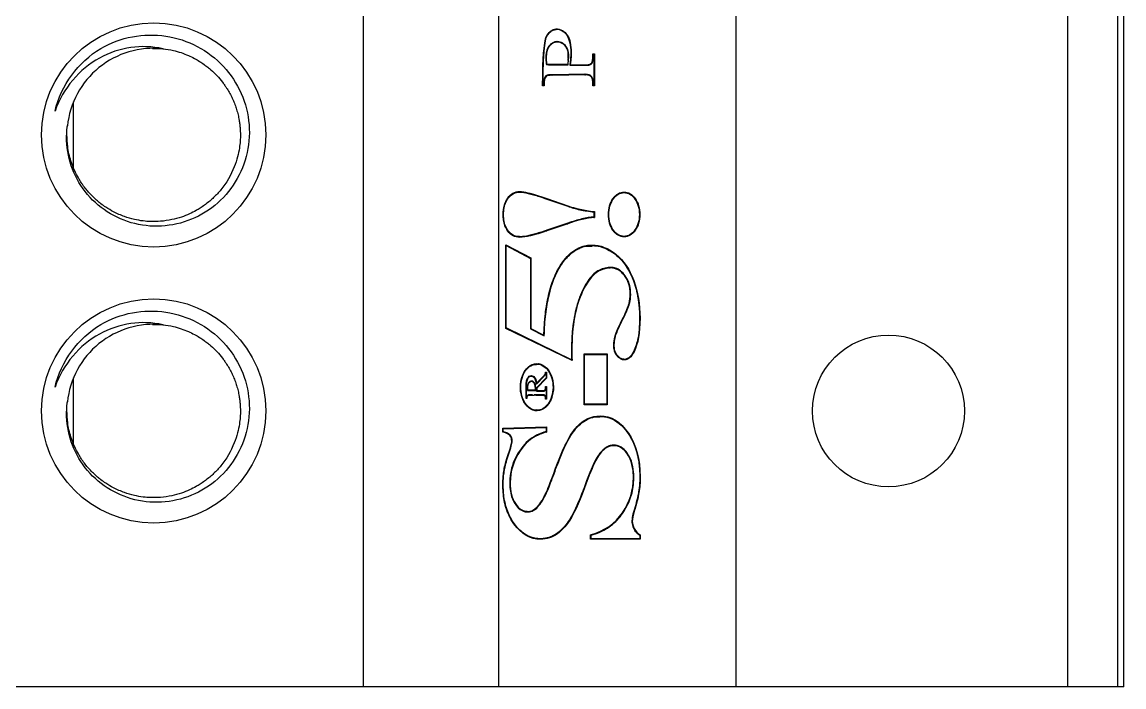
# Model space of a CAD drawing. Header units: inches. Extents: x -0.22 to 3.3, y -3.49 to -1.49.
# Drawn here: x 1.304 to 3.299, y -3.494 to -2.29 of the extents above; entities that cross this region are included whole.
import ezdxf

# ---------------------------------------------------------------- set-up
doc = ezdxf.new("R2010")
doc.units = ezdxf.units.IN
doc.header["$MEASUREMENT"] = 0

msp = doc.modelspace()

# ---------------------------------------------------------------- linework, layer by layer
at = {"color": 7, "linetype": 'Continuous', "lineweight": 25}
for p, q in [((1.9222, -3.4945), (1.9222, -1.4945)), ((2.1672, -3.4945), (2.1672, -1.4945)), ((2.5971, -3.4945), (2.5971, -1.4945)), ((3.1974, -3.4945), (3.1974, -1.4945)), ((3.288, -3.4945), (3.288, -1.4945)), ((3.2989, -3.4945), (3.2989, -1.4945)), ((2.2726, -2.3031), (2.2734, -2.3031)), ((2.2726, -2.3264), (2.2718, -2.3264)), ((1.5403, -2.3377), (1.5612, -2.3387)), ((2.2558, -2.3375), (2.2565, -2.3375)), ((2.2897, -2.336), (2.2904, -2.336)), ((2.2976, -2.3507), (2.2983, -2.3507)), ((2.3378, -2.3478), (2.3403, -2.3478)), ((2.3378, -2.3488), (2.3396, -2.3488)), ((2.3396, -2.3478), (2.3396, -2.3488)), ((2.3396, -2.3488), (2.3396, -2.4043)), ((2.3403, -2.3478), (2.3403, -2.4053)), ((2.2524, -2.3577), (2.2531, -2.3577)), ((2.2534, -2.3662), (2.2567, -2.3663)), ((2.2534, -2.3662), (2.2541, -2.3662)), ((2.2536, -2.3672), (2.2574, -2.3673)), ((2.2541, -2.3662), (2.2574, -2.3663)), ((2.2567, -2.3663), (2.2913, -2.3664)), ((2.2567, -2.3663), (2.2574, -2.3663)), ((2.2574, -2.3663), (2.292, -2.3664)), ((2.2574, -2.3673), (2.2926, -2.3674)), ((2.2913, -2.3664), (2.292, -2.3664)), ((2.2918, -2.3674), (2.292, -2.3664)), ((2.2956, -2.3682), (2.3257, -2.3684)), ((2.2965, -2.362), (2.2958, -2.3672)), ((2.2958, -2.3672), (2.3249, -2.3674)), ((2.2958, -2.3672), (2.2965, -2.3672)), ((2.2965, -2.3672), (2.3257, -2.3674)), ((2.3249, -2.3674), (2.3257, -2.3674)), ((2.2611, -2.3865), (2.2604, -2.3865)), ((2.2629, -2.3856), (2.2608, -2.3857)), ((2.3233, -2.3856), (2.2629, -2.3866)), ((2.2629, -2.3856), (2.2637, -2.3856)), ((2.324, -2.3856), (2.2636, -2.3866)), ((2.324, -2.3846), (2.2637, -2.3856)), ((2.3233, -2.3856), (2.324, -2.3856)), ((2.2486, -2.4046), (2.2467, -2.4046)), ((2.2493, -2.4056), (2.2467, -2.4056)), ((2.3396, -2.4043), (2.3378, -2.4043)), ((2.3403, -2.4053), (2.3378, -2.4053)), ((2.3396, -2.4043), (2.3396, -2.4053)), ((1.3863, -2.4802), (1.3866, -2.4775)), ((2.2047, -2.598), (2.204, -2.598)), ((2.2534, -2.6096), (2.2542, -2.6096)), ((2.2534, -2.6096), (2.2915, -2.6229)), ((2.254, -2.6106), (2.292, -2.6238)), ((2.2542, -2.6096), (2.2922, -2.6229)), ((2.3942, -2.5989), (2.3935, -2.5989)), ((2.2915, -2.6229), (2.2922, -2.6229)), ((2.3396, -2.6332), (2.3403, -2.6332)), ((2.3396, -2.6341), (2.3396, -2.6429)), ((2.3396, -2.6438), (2.3403, -2.6438)), ((2.3403, -2.6332), (2.3403, -2.6438)), ((2.2915, -2.6553), (2.2534, -2.6683)), ((2.2534, -2.6683), (2.2542, -2.6683)), ((2.292, -2.6543), (2.254, -2.6673)), ((2.2922, -2.6553), (2.2542, -2.6683)), ((2.2915, -2.6553), (2.2922, -2.6553)), ((2.2046, -2.679), (2.2053, -2.679)), ((2.3934, -2.6782), (2.3941, -2.6782)), ((2.18, -2.6934), (2.2252, -2.7174)), ((2.18, -2.8449), (2.18, -2.6934)), ((2.18, -2.6938), (2.2245, -2.7174)), ((2.18, -2.6949), (2.1807, -2.6949)), ((2.1807, -2.8442), (2.1807, -2.6949)), ((2.1807, -2.6949), (2.2245, -2.7181)), ((2.3367, -2.6949), (2.336, -2.6949)), ((2.2245, -2.7174), (2.2252, -2.7174)), ((2.2245, -2.7174), (2.2245, -2.7181)), ((2.2245, -2.7181), (2.2245, -2.8457)), ((2.2252, -2.7174), (2.2252, -2.845)), ((2.2789, -2.7311), (2.2797, -2.7311)), ((2.3695, -2.7355), (2.3688, -2.7355)), ((2.4031, -2.7997), (2.4039, -2.7997)), ((2.3929, -2.8251), (2.3936, -2.8251)), ((1.5403, -2.8377), (1.5612, -2.8387)), ((2.2984, -2.9016), (2.18, -2.8442)), ((2.18, -2.8442), (2.1807, -2.8442)), ((2.2998, -2.903), (2.18, -2.8449)), ((2.2991, -2.9016), (2.1807, -2.8442)), ((2.2245, -2.845), (2.2482, -2.857)), ((2.2245, -2.845), (2.2252, -2.845)), ((2.2245, -2.8457), (2.2496, -2.8584)), ((2.2252, -2.845), (2.2489, -2.857)), ((2.2482, -2.857), (2.2489, -2.857)), ((2.3218, -2.9834), (2.3218, -2.891)), ((2.3218, -2.891), (2.3636, -2.891)), ((2.3218, -2.892), (2.3629, -2.892)), ((2.3225, -2.9824), (2.3225, -2.892)), ((2.3628, -2.891), (2.3628, -2.892)), ((2.3629, -2.892), (2.3629, -2.9824)), ((2.3636, -2.891), (2.3636, -2.9834)), ((2.4113, -2.8872), (2.4121, -2.8872)), ((2.2363, -2.9096), (2.2356, -2.9096)), ((2.2984, -2.9016), (2.2991, -2.9016)), ((2.3936, -2.9011), (2.3943, -2.9011)), ((2.2263, -2.9315), (2.2256, -2.9315)), ((2.2357, -2.9441), (2.2484, -2.9313)), ((2.2513, -2.9278), (2.252, -2.9278)), ((2.252, -2.925), (2.2528, -2.925)), ((2.2521, -2.924), (2.2535, -2.924)), ((2.2528, -2.924), (2.2528, -2.925)), ((2.2528, -2.925), (2.2528, -2.9347)), ((2.2535, -2.924), (2.2535, -2.9352)), ((2.259, -2.9248), (2.2597, -2.9248)), ((2.227, -2.9413), (2.2263, -2.9413)), ((2.2346, -2.9457), (2.248, -2.9321)), ((2.235, -2.9441), (2.2357, -2.9441)), ((2.2353, -2.9457), (2.2488, -2.9321)), ((2.2528, -2.9347), (2.2356, -2.9524)), ((2.2528, -2.9352), (2.2356, -2.9529)), ((2.2535, -2.9352), (2.2363, -2.953)), ((2.248, -2.9321), (2.2488, -2.9321)), ((2.2521, -2.9503), (2.2535, -2.9503)), ((2.2521, -2.9513), (2.2528, -2.9513)), ((2.2528, -2.9347), (2.2528, -2.9352)), ((2.2528, -2.9352), (2.2535, -2.9352)), ((2.2528, -2.9503), (2.2528, -2.9513)), ((2.2528, -2.9513), (2.2528, -2.9719)), ((2.2535, -2.9503), (2.2535, -2.9729)), ((2.2167, -2.971), (2.2176, -2.971)), ((2.2176, -2.971), (2.2175, -2.972)), ((2.219, -2.9565), (2.2337, -2.9565)), ((2.2192, -2.9575), (2.2344, -2.9575)), ((2.2196, -2.9666), (2.2203, -2.9666)), ((2.2322, -2.9654), (2.2315, -2.9654)), ((2.2356, -2.9524), (2.2356, -2.9585)), ((2.2356, -2.953), (2.2363, -2.953)), ((2.2356, -2.9575), (2.2494, -2.9575)), ((2.2356, -2.9585), (2.2495, -2.9585)), ((2.2363, -2.953), (2.2363, -2.9575)), ((2.2498, -2.9659), (2.2505, -2.9659)), ((1.3863, -2.9802), (1.3866, -2.9775)), ((2.2127, -2.9775), (2.2134, -2.9775)), ((2.2182, -2.972), (2.2167, -2.972)), ((2.2521, -2.9719), (2.2528, -2.9719)), ((2.2535, -2.9729), (2.2521, -2.9729)), ((2.2528, -2.9719), (2.2528, -2.9729)), ((2.3629, -2.9824), (2.3218, -2.9824)), ((2.3636, -2.9834), (2.3218, -2.9834)), ((2.3628, -2.9824), (2.3628, -2.9834)), ((2.2355, -2.9933), (2.2362, -2.9933)), ((2.3504, -3.0044), (2.3497, -3.0044)), ((2.1746, -3.0256), (2.2539, -3.0232)), ((2.1746, -3.0266), (2.2525, -3.0242)), ((2.1746, -3.0328), (2.1746, -3.0256)), ((2.1746, -3.0266), (2.1753, -3.0266)), ((2.1753, -3.0266), (2.2532, -3.0242)), ((2.1753, -3.032), (2.1753, -3.0266)), ((2.2525, -3.0242), (2.2532, -3.0242)), ((2.2532, -3.0232), (2.2532, -3.0242)), ((2.2532, -3.0242), (2.2532, -3.032)), ((2.2539, -3.0232), (2.2539, -3.0328)), ((2.3086, -3.0236), (2.3093, -3.0236)), ((2.1746, -3.032), (2.1753, -3.032)), ((2.2532, -3.0328), (2.2539, -3.0328)), ((2.3755, -3.0574), (2.3748, -3.0574)), ((2.1773, -3.0985), (2.1781, -3.0985)), ((2.2701, -3.0989), (2.2708, -3.0989)), ((2.325, -3.125), (2.3257, -3.125)), ((2.2496, -3.1501), (2.2503, -3.1501)), ((2.2187, -3.1764), (2.2194, -3.1764)), ((2.2331, -3.1723), (2.2338, -3.1723)), ((2.4117, -3.1761), (2.4124, -3.1761)), ((2.2428, -3.226), (2.2435, -3.226)), ((2.3335, -3.227), (2.3335, -3.2188)), ((2.3335, -3.2196), (2.3342, -3.2196)), ((2.4225, -3.226), (2.3335, -3.226)), ((2.4232, -3.227), (2.3335, -3.227)), ((2.3342, -3.226), (2.3342, -3.2196)), ((2.4225, -3.2188), (2.4232, -3.2188)), ((2.4225, -3.2194), (2.4225, -3.226)), ((2.4225, -3.226), (2.4225, -3.227)), ((2.4232, -3.2188), (2.4232, -3.227)), ((3.2989, -3.4945), (-0.2244, -3.4945))]:
    msp.add_line(p, q, dxfattribs=at)
at = {"color": 8, "linetype": 'Continuous', "lineweight": 25}
for p, q in [((2.2931, -2.3557), (2.2938, -2.3557)), ((1.3977, -2.5544), (1.3977, -2.4345)), ((2.3657, -2.6386), (2.3664, -2.6386)), ((2.4218, -2.6386), (2.4225, -2.6386)), ((1.3977, -3.0544), (1.3977, -2.9345))]:
    msp.add_line(p, q, dxfattribs=at)
at = {"color": 7, "linetype": 'Continuous', "lineweight": 25}
for centre, radius in [((1.5426, -2.4945), 0.203), ((1.5426, -2.9945), 0.203), ((2.8726, -2.9945), 0.1375)]:
    msp.add_circle(centre, radius, dxfattribs=at)
for points, knots in [([(1.4469, -2.3377), (1.4647, -2.3275), (1.4842, -2.3204), (1.5241, -2.3129), (1.5447, -2.3125), (1.5845, -2.3185), (1.6039, -2.3249), (1.6392, -2.3436), (1.6552, -2.3558), (1.6822, -2.3848), (1.6931, -2.4015), (1.7089, -2.4374), (1.7137, -2.4565), (1.7168, -2.4953), (1.715, -2.5148), (1.7052, -2.552), (1.6972, -2.5696), (1.6759, -2.6012), (1.6627, -2.6151), (1.6325, -2.6377), (1.6156, -2.6464), (1.58, -2.6577), (1.5613, -2.6603), (1.5244, -2.6593), (1.5061, -2.6556), (1.4719, -2.6426), (1.456, -2.6332), (1.4283, -2.6099), (1.4165, -2.596), (1.3982, -2.5651), (1.3917, -2.5483), (1.3846, -2.5135), (1.3841, -2.4956), (1.3864, -2.4782)], [0, 0, 0, 0, 0.0625, 0.0625, 0.125, 0.125, 0.1875, 0.1875, 0.25, 0.25, 0.3125, 0.3125, 0.375, 0.375, 0.4375, 0.4375, 0.5, 0.5, 0.5625, 0.5625, 0.625, 0.625, 0.6875, 0.6875, 0.75, 0.75, 0.8125, 0.8125, 0.875, 0.875, 0.9375, 0.9375, 1, 1, 1, 1]), ([(2.2467, -2.4056), (2.2467, -2.3525), (2.2493, -2.3219), (2.2598, -2.3061), (2.2661, -2.3021), (2.2734, -2.3021)], [6, 6, 6, 6, 7, 7, 8, 8, 8, 8]), ([(2.2467, -2.4046), (2.2467, -2.3984), (2.2468, -2.3854), (2.2473, -2.3636), (2.2485, -2.3412), (2.251, -2.3226), (2.2542, -2.3139), (2.2584, -2.3095), (2.2641, -2.3045), (2.2693, -2.3031), (2.2726, -2.3031)], [6.006296, 6.006296, 6.006296, 6.006296, 6.13079, 6.255284, 6.504272, 6.75326, 7.002248, 7.251237, 7.500225, 7.998201, 7.998201, 7.998201, 7.998201]), ([(2.2474, -2.4046), (2.2474, -2.3984), (2.2475, -2.3854), (2.248, -2.3636), (2.2492, -2.3412), (2.2517, -2.3226), (2.2549, -2.3139), (2.2591, -2.3095), (2.2648, -2.3045), (2.27, -2.3031), (2.2734, -2.3031)], [6.006296, 6.006296, 6.006296, 6.006296, 6.13079, 6.255284, 6.504272, 6.75326, 7.002248, 7.251237, 7.500225, 7.998201, 7.998201, 7.998201, 7.998201]), ([(2.2727, -2.3021), (2.2817, -2.3036), (2.2883, -2.3084), (2.2963, -2.325), (2.2981, -2.3364), (2.2976, -2.3507)], [8, 8, 8, 8, 9, 9, 10, 10, 10, 10]), ([(2.2734, -2.3021), (2.2824, -2.3036), (2.289, -2.3084), (2.297, -2.325), (2.2988, -2.3364), (2.2983, -2.3507)], [8, 8, 8, 8, 9, 9, 10, 10, 10, 10]), ([(1.5589, -2.3383), (1.5404, -2.3342), (1.5208, -2.3333), (1.4817, -2.3389), (1.4623, -2.3454), (1.4264, -2.3653), (1.4099, -2.3787), (1.3824, -2.4113), (1.3714, -2.4304), (1.3641, -2.4513)], [0, 0, 0, 0, 0.25, 0.25, 0.5, 0.5, 0.75, 0.75, 1, 1, 1, 1]), ([(2.2723, -2.3265), (2.2694, -2.3264), (2.2651, -2.3275), (2.2605, -2.3313), (2.2583, -2.3336), (2.2564, -2.3364), (2.2565, -2.3363), (2.2563, -2.3366), (2.2561, -2.337), (2.2559, -2.3373), (2.2558, -2.3375)], [0.000129, 0.000129, 0.000129, 0.000129, 0.49222, 0.738265, 0.861288, 0.984311, 1.107333, 1.230356, 1.476401, 1.968492, 1.968492, 1.968492, 1.968492]), ([(2.273, -2.3255), (2.2701, -2.3254), (2.2669, -2.3262), (2.2627, -2.3289), (2.2613, -2.33), (2.2595, -2.3319), (2.2589, -2.3326), (2.2581, -2.3337), (2.2576, -2.3342), (2.2572, -2.3349), (2.257, -2.3352), (2.2569, -2.3354), (2.2568, -2.3355), (2.2568, -2.3356), (2.2565, -2.336), (2.2562, -2.3365), (2.2559, -2.3369)], [0, 0, 0, 0, 0.25, 0.25, 0.375, 0.375, 0.4375, 0.4375, 0.46875, 0.484375, 0.492187, 0.496094, 0.496094, 0.5, 0.5, 1, 1, 1, 1]), ([(2.273, -2.3265), (2.2701, -2.3264), (2.2658, -2.3275), (2.2612, -2.3313), (2.259, -2.3336), (2.2571, -2.3364), (2.2572, -2.3363), (2.257, -2.3366), (2.2568, -2.337), (2.2566, -2.3373), (2.2565, -2.3375)], [0.000129, 0.000129, 0.000129, 0.000129, 0.49222, 0.738265, 0.861288, 0.984311, 1.107333, 1.230356, 1.476401, 1.968492, 1.968492, 1.968492, 1.968492]), ([(1.3641, -2.4513), (1.3697, -2.4279), (1.38, -2.4057), (1.4084, -2.3669), (1.4264, -2.3503), (1.4469, -2.3377)], [0, 0, 0, 0, 0.5, 0.5, 1, 1, 1, 1]), ([(1.5589, -2.3383), (1.5653, -2.3392), (1.5814, -2.3415), (1.6006, -2.3481), (1.6161, -2.3556), (1.6255, -2.361), (1.6335, -2.3664), (1.6403, -2.3715), (1.6522, -2.3815), (1.6626, -2.3926), (1.6712, -2.4044), (1.6744, -2.4091), (1.6778, -2.4146), (1.6817, -2.4215), (1.686, -2.4303), (1.6897, -2.4393), (1.6928, -2.4486), (1.695, -2.4565), (1.6964, -2.463), (1.6975, -2.4686), (1.6985, -2.4754), (1.6993, -2.4839), (1.6997, -2.4941), (1.6993, -2.5058), (1.6978, -2.5193), (1.6946, -2.5351), (1.6859, -2.5616), (1.6727, -2.5842), (1.658, -2.6011), (1.6512, -2.6079), (1.6441, -2.6144), (1.6366, -2.6204), (1.6306, -2.6245), (1.6249, -2.6282), (1.618, -2.6324), (1.6068, -2.638), (1.5921, -2.6438), (1.5748, -2.6485), (1.556, -2.6513), (1.5386, -2.6517), (1.5227, -2.6505), (1.5069, -2.6477), (1.4888, -2.6424), (1.4715, -2.6349), (1.4575, -2.6267), (1.4479, -2.6199), (1.4404, -2.6138), (1.4334, -2.6075), (1.4266, -2.6004), (1.4202, -2.5929), (1.4152, -2.5864), (1.4105, -2.5795), (1.4054, -2.5711), (1.3988, -2.5582), (1.3916, -2.5395), (1.3865, -2.5175), (1.3859, -2.5016), (1.3856, -2.4944)], [0, 0, 0, 0, 0.027133, 0.067063, 0.083569, 0.098514, 0.111897, 0.123719, 0.133979, 0.176387, 0.186347, 0.194208, 0.199969, 0.213455, 0.226941, 0.240428, 0.253914, 0.267401, 0.27441, 0.281655, 0.29118, 0.302983, 0.317065, 0.333426, 0.351247, 0.373557, 0.400353, 0.466618, 0.479919, 0.493221, 0.506523, 0.519824, 0.533125, 0.53657, 0.547952, 0.566788, 0.588464, 0.613108, 0.641437, 0.666703, 0.685254, 0.707492, 0.733414, 0.763138, 0.785546, 0.800633, 0.811813, 0.825599, 0.839635, 0.852624, 0.866487, 0.873572, 0.887159, 0.907246, 0.933827, 0.970245, 1, 1, 1, 1]), ([(1.5589, -2.3383), (1.5384, -2.3362), (1.5176, -2.3381), (1.4782, -2.3498), (1.4596, -2.3596), (1.4277, -2.3855), (1.4143, -2.4016), (1.3948, -2.4377), (1.3886, -2.4578), (1.3864, -2.4782)], [0, 0, 0, 0, 0.25, 0.25, 0.5, 0.5, 0.75, 0.75, 1, 1, 1, 1]), ([(2.2983, -2.3507), (2.2981, -2.353), (2.2979, -2.3555), (2.2975, -2.3609), (2.2971, -2.3639), (2.2965, -2.3672)], [10, 10, 10, 10, 11, 11, 12, 12, 12, 12]), ([(2.3257, -2.3674), (2.3307, -2.3674), (2.334, -2.3662), (2.3372, -2.3612), (2.3379, -2.3559), (2.3378, -2.3478)], [13, 13, 13, 13, 14, 14, 15, 15, 15, 15]), ([(2.2931, -2.3556), (2.2929, -2.3574), (2.2926, -2.3611), (2.2922, -2.3646), (2.292, -2.3664)], [0, 0, 0, 0, 0.49995, 1, 1, 1, 1]), ([(2.2926, -2.3674), (2.2927, -2.3666), (2.2928, -2.3654), (2.293, -2.364), (2.293, -2.3633), (2.2931, -2.3629), (2.2931, -2.3627), (2.2933, -2.3615), (2.2934, -2.3604), (2.2935, -2.3589), (2.2936, -2.3581), (2.2937, -2.3572), (2.2937, -2.3567), (2.2937, -2.3565), (2.2937, -2.3564), (2.2937, -2.3563), (2.2937, -2.3561), (2.2938, -2.3559), (2.2938, -2.3557)], [0, 0, 0, 0, 0.125, 0.1875, 0.21875, 0.21875, 0.25, 0.25, 0.5, 0.5, 0.625, 0.6875, 0.71875, 0.734375, 0.734375, 0.75, 0.75, 1, 1, 1, 1]), ([(2.2927, -2.3597), (2.2928, -2.3593), (2.2929, -2.3583), (2.2929, -2.3573), (2.293, -2.3567)], [0, 0, 0, 0, 0.346882, 1, 1, 1, 1]), ([(2.2637, -2.3856), (2.2615, -2.3854), (2.2568, -2.3856), (2.2524, -2.387), (2.2496, -2.3917), (2.2487, -2.3981), (2.2486, -2.4025), (2.2486, -2.4046)], [3.001646, 3.001646, 3.001646, 3.001646, 3.492306, 3.982966, 4.473626, 4.718956, 4.964286, 4.964286, 4.964286, 4.964286]), ([(2.2604, -2.3867), (2.2589, -2.3867), (2.256, -2.3867), (2.2527, -2.3879), (2.2508, -2.3899), (2.2499, -2.3919), (2.2486, -2.397), (2.2486, -2.4017), (2.2486, -2.4056)], [0, 0, 0, 0, 0.2089948, 0.4000227, 0.465199, 0.5389898, 0.626825, 1, 1, 1, 1]), ([(2.2636, -2.3866), (2.2588, -2.3862), (2.2552, -2.3869), (2.2503, -2.3905), (2.2492, -2.3961), (2.2493, -2.4056)], [3, 3, 3, 3, 4, 4, 5, 5, 5, 5]), ([(2.3378, -2.4053), (2.3379, -2.3978), (2.3371, -2.3927), (2.3333, -2.3873), (2.3296, -2.3859), (2.324, -2.3856)], [0, 0, 0, 0, 1, 1, 2, 2, 2, 2]), ([(2.2542, -2.6683), (2.2314, -2.6761), (2.215, -2.68), (2.2051, -2.68), (2.1962, -2.68), (2.189, -2.6762), (2.178, -2.6609), (2.1753, -2.6509), (2.1753, -2.6386), (2.1753, -2.6267), (2.178, -2.6168), (2.1891, -2.601), (2.1961, -2.597), (2.2046, -2.597), (2.2134, -2.597), (2.23, -2.6012), (2.2542, -2.6096)], [3, 3, 3, 3, 4, 4, 4, 5, 5, 6, 6, 6, 7, 7, 8, 8, 8, 9, 9, 9, 9]), ([(2.2046, -2.6787), (2.2031, -2.6787), (2.199, -2.6789), (2.1922, -2.6766), (2.1851, -2.6708), (2.1794, -2.6622), (2.1759, -2.651), (2.1749, -2.6388), (2.176, -2.6265), (2.1794, -2.6154), (2.1851, -2.6065), (2.1927, -2.6001), (2.1994, -2.5977), (2.2033, -2.5982), (2.2039, -2.5983)], [0, 0, 0, 0, 0.0502928, 0.1352966, 0.2268388, 0.3163828, 0.4060145, 0.5036289, 0.5982054, 0.6890584, 0.7802255, 0.871632, 0.9777802, 1, 1, 1, 1]), ([(2.254, -2.6673), (2.25, -2.6687), (2.2415, -2.6714), (2.2274, -2.6756), (2.2126, -2.6788), (2.2014, -2.6793), (2.1903, -2.6759), (2.1812, -2.6656), (2.1767, -2.6517), (2.1752, -2.6341), (2.179, -2.6144), (2.1904, -2.6012), (2.2012, -2.5977), (2.2113, -2.5982), (2.2261, -2.6017), (2.2408, -2.6061), (2.2497, -2.6091), (2.254, -2.6106)], [3, 3, 3, 3, 3.1875, 3.374999, 3.749999, 4.124998, 4.499997, 5.249996, 5.624995, 5.999994, 6.749993, 7.499991, 7.87499, 8.24999, 8.624989, 8.812488, 8.999988, 8.999988, 8.999988, 8.999988]), ([(2.2039, -2.5973), (2.2078, -2.5976), (2.2172, -2.5982), (2.2337, -2.6031), (2.2463, -2.6072), (2.2534, -2.6096)], [0, 0, 0, 0, 0.2326006, 0.5637412, 1, 1, 1, 1]), ([(2.3657, -2.6386), (2.3657, -2.6274), (2.3685, -2.6178), (2.3796, -2.6019), (2.3863, -2.5979), (2.3942, -2.5979), (2.402, -2.5979), (2.4087, -2.6019), (2.4198, -2.6178), (2.4225, -2.6274), (2.4225, -2.6386)], [0, 0, 0, 0, 1, 1, 2, 2, 2, 3, 3, 4, 4, 4, 4]), ([(2.3935, -2.5979), (2.4013, -2.5979), (2.408, -2.6019), (2.419, -2.6178), (2.4218, -2.6274), (2.4218, -2.6386)], [2, 2, 2, 2, 3, 3, 4, 4, 4, 4]), ([(2.4225, -2.6386), (2.4225, -2.6498), (2.4198, -2.6594), (2.4087, -2.6752), (2.402, -2.6792), (2.3942, -2.6792), (2.3864, -2.6792), (2.3797, -2.6753), (2.3685, -2.6596), (2.3657, -2.6499), (2.3657, -2.6386)], [4, 4, 4, 4, 5, 5, 6, 6, 6, 7, 7, 8, 8, 8, 8]), ([(2.3934, -2.6782), (2.3898, -2.6776), (2.3826, -2.6764), (2.3734, -2.6674), (2.3671, -2.6541), (2.3662, -2.6437), (2.3657, -2.6386)], [0, 0, 0, 0, 0.247833, 0.498136, 0.750622, 1, 1, 1, 1]), ([(2.4218, -2.6386), (2.4218, -2.6498), (2.419, -2.6594), (2.408, -2.6752), (2.4013, -2.6792), (2.3935, -2.6792)], [4, 4, 4, 4, 5, 5, 6, 6, 6, 6]), ([(2.2534, -2.6683), (2.245, -2.6709), (2.2306, -2.6755), (2.2141, -2.6799), (2.2062, -2.6797), (2.2044, -2.6797)], [0, 0, 0, 0, 0.520059, 0.894732, 1, 1, 1, 1]), ([(2.2789, -2.7311), (2.2855, -2.7223), (2.2986, -2.7052), (2.3198, -2.6951), (2.3322, -2.6957), (2.336, -2.6959)], [0, 0, 0, 0, 0.418209, 0.823714, 1, 1, 1, 1]), ([(2.2791, -2.7304), (2.2945, -2.7061), (2.3136, -2.6939), (2.3364, -2.6939), (2.3511, -2.6939), (2.3654, -2.6995), (2.3934, -2.722), (2.4041, -2.7379), (2.4191, -2.779), (2.4229, -2.8016), (2.4229, -2.8262), (2.4229, -2.8527), (2.4193, -2.873), (2.4121, -2.8872)], [5, 5, 5, 5, 6, 6, 6, 7, 7, 8, 8, 9, 9, 9, 10, 10, 10, 10]), ([(2.2797, -2.7311), (2.2842, -2.7239), (2.2947, -2.7107), (2.3092, -2.7009), (2.322, -2.6964), (2.3304, -2.695), (2.3375, -2.6949), (2.3414, -2.6951), (2.3497, -2.6961), (2.3606, -2.6997), (2.3739, -2.7072), (2.3869, -2.7179), (2.4014, -2.7357), (2.4151, -2.7658), (2.4216, -2.8003), (2.4225, -2.8311), (2.421, -2.8539), (2.4174, -2.8724), (2.4138, -2.8821), (2.4115, -2.8866)], [5.000004, 5.000004, 5.000004, 5.000004, 5.312499, 5.624993, 5.781241, 5.937488, 6.015611, 6.093735, 6.249982, 6.562477, 6.874971, 7.187466, 7.49996, 8.124949, 8.749939, 9.062433, 9.374928, 9.687422, 9.999917, 9.999917, 9.999917, 9.999917]), ([(2.3357, -2.695), (2.3394, -2.6948), (2.35, -2.6942), (2.3674, -2.702), (2.3867, -2.7162), (2.403, -2.7382), (2.4144, -2.7659), (2.4213, -2.7975), (2.4227, -2.8305), (2.4209, -2.862), (2.4143, -2.8794), (2.4113, -2.8872)], [0, 0, 0, 0, 0.058932, 0.17141, 0.290335, 0.407595, 0.528025, 0.65023, 0.778143, 0.900244, 1, 1, 1, 1]), ([(2.2488, -2.8584), (2.2492, -2.8453), (2.251, -2.8182), (2.2589, -2.7729), (2.2692, -2.7464), (2.2789, -2.7311)], [3.991756, 3.991756, 3.991756, 3.991756, 4.243816, 4.495876, 4.999996, 4.999996, 4.999996, 4.999996]), ([(2.2496, -2.8584), (2.2499, -2.8453), (2.2517, -2.8182), (2.2597, -2.7729), (2.27, -2.7464), (2.2797, -2.7311)], [3.991756, 3.991756, 3.991756, 3.991756, 4.243816, 4.495876, 4.999996, 4.999996, 4.999996, 4.999996]), ([(2.3688, -2.7357), (2.3678, -2.7356), (2.3622, -2.7352), (2.3522, -2.7381), (2.3394, -2.746), (2.3259, -2.7615), (2.3135, -2.7863), (2.3063, -2.8113), (2.303, -2.8296), (2.3015, -2.8397), (2.3004, -2.8502), (2.2995, -2.861), (2.2991, -2.8722), (2.2989, -2.8863), (2.299, -2.8966), (2.2991, -2.903)], [0, 0, 0, 0, 0.018942, 0.109948, 0.198965, 0.291748, 0.446772, 0.614463, 0.660598, 0.707893, 0.756474, 0.806457, 0.85795, 0.91105, 1, 1, 1, 1]), ([(2.4039, -2.7997), (2.4044, -2.7978), (2.4053, -2.7939), (2.4059, -2.7885), (2.406, -2.7846), (2.406, -2.7821), (2.4058, -2.774), (2.4039, -2.7644), (2.3986, -2.7522), (2.3903, -2.7421), (2.3825, -2.7371), (2.3766, -2.7352), (2.373, -2.7346), (2.371, -2.7345), (2.3685, -2.7344), (2.3644, -2.7347), (2.3581, -2.7357), (2.3455, -2.7403), (2.3301, -2.7542), (2.317, -2.7784), (2.3091, -2.8015), (2.3045, -2.8202), (2.3012, -2.8404), (2.2996, -2.8585), (2.2991, -2.8719), (2.299, -2.8786), (2.299, -2.8823), (2.299, -2.8839), (2.299, -2.8838), (2.299, -2.8846), (2.299, -2.8853), (2.299, -2.8865), (2.299, -2.888), (2.299, -2.8902), (2.299, -2.8942), (2.2991, -2.8988), (2.2991, -2.9016)], [16.000644, 16.000644, 16.000644, 16.000644, 16.372111, 16.743579, 16.929312, 17.022179, 17.115046, 17.486513, 17.857981, 18.229448, 18.600915, 18.786649, 18.879516, 18.972383, 19.018816, 19.06525, 19.158116, 19.34385, 19.715317, 20.086785, 20.272518, 20.458252, 20.643986, 20.829719, 20.922586, 20.96902, 20.992236, 21.003845, 21.015453, 21.061887, 21.10832, 21.201187, 21.294054, 21.38692, 21.572654, 21.944122, 21.944122, 21.944122, 21.944122]), ([(2.4032, -2.7994), (2.4046, -2.7944), (2.4053, -2.7888), (2.4053, -2.7826), (2.4053, -2.7695), (2.4018, -2.7584), (2.3877, -2.74), (2.3793, -2.7355), (2.3695, -2.7355), (2.3488, -2.7355), (2.332, -2.7495), (2.3061, -2.8056), (2.2997, -2.841), (2.2997, -2.8837), (2.2997, -2.888), (2.2997, -2.8944), (2.2998, -2.903)], [16, 16, 16, 16, 17, 17, 17, 18, 18, 19, 19, 19, 20, 20, 21, 21, 21, 22, 22, 22, 22]), ([(2.4031, -2.7997), (2.4036, -2.7978), (2.4046, -2.7938), (2.4053, -2.7865), (2.4054, -2.7765), (2.4028, -2.7617), (2.3942, -2.746), (2.3832, -2.7374), (2.3744, -2.7347), (2.3706, -2.7346), (2.3687, -2.7346)], [0, 0, 0, 0, 0.064569, 0.132367, 0.228793, 0.374428, 0.598844, 0.828559, 0.916178, 1, 1, 1, 1]), ([(1.4469, -2.8377), (1.4647, -2.8275), (1.4842, -2.8204), (1.5241, -2.8129), (1.5447, -2.8125), (1.5845, -2.8185), (1.6039, -2.8249), (1.6392, -2.8436), (1.6552, -2.8558), (1.6822, -2.8848), (1.6931, -2.9015), (1.7089, -2.9374), (1.7137, -2.9565), (1.7168, -2.9953), (1.715, -3.0148), (1.7052, -3.052), (1.6972, -3.0696), (1.6759, -3.1012), (1.6627, -3.1151), (1.6325, -3.1377), (1.6156, -3.1464), (1.58, -3.1577), (1.5613, -3.1603), (1.5244, -3.1593), (1.5061, -3.1556), (1.4719, -3.1426), (1.456, -3.1332), (1.4283, -3.1099), (1.4165, -3.096), (1.3982, -3.0651), (1.3917, -3.0483), (1.3846, -3.0135), (1.3841, -2.9956), (1.3864, -2.9782)], [0, 0, 0, 0, 0.0625, 0.0625, 0.125, 0.125, 0.1875, 0.1875, 0.25, 0.25, 0.3125, 0.3125, 0.375, 0.375, 0.4375, 0.4375, 0.5, 0.5, 0.5625, 0.5625, 0.625, 0.625, 0.6875, 0.6875, 0.75, 0.75, 0.8125, 0.8125, 0.875, 0.875, 0.9375, 0.9375, 1, 1, 1, 1]), ([(2.4121, -2.8872), (2.4069, -2.8971), (2.4011, -2.9021), (2.3946, -2.9021), (2.3896, -2.9021), (2.3851, -2.8995), (2.3775, -2.8891), (2.3755, -2.8831), (2.3755, -2.8762), (2.3755, -2.87), (2.3765, -2.8637), (2.3802, -2.8509), (2.3851, -2.84), (2.393, -2.8245)], [10, 10, 10, 10, 11, 11, 11, 12, 12, 13, 13, 13, 14, 14, 15, 15, 15, 15]), ([(2.3936, -2.9009), (2.3925, -2.9009), (2.3892, -2.9008), (2.384, -2.8975), (2.379, -2.8913), (2.3757, -2.883), (2.3753, -2.8739), (2.3763, -2.8649), (2.3789, -2.8547), (2.3847, -2.8414), (2.3898, -2.8313), (2.3929, -2.8251)], [0, 0, 0, 0, 0.048548, 0.144412, 0.243367, 0.338756, 0.428745, 0.518881, 0.616772, 0.763882, 1, 1, 1, 1]), ([(2.4115, -2.8866), (2.41, -2.8894), (2.4066, -2.8949), (2.4015, -2.8995), (2.3955, -2.9014), (2.3895, -2.9006), (2.3829, -2.8962), (2.3767, -2.8857), (2.3759, -2.8739), (2.3774, -2.8624), (2.3804, -2.8526), (2.3867, -2.8389), (2.3914, -2.8294), (2.3936, -2.8251)], [10.000119, 10.000119, 10.000119, 10.000119, 10.312616, 10.625114, 10.937611, 11.250109, 11.875103, 12.500098, 13.125093, 13.750088, 14.375082, 14.68758, 15.000077, 15.000077, 15.000077, 15.000077]), ([(1.5589, -2.8383), (1.5404, -2.8342), (1.5208, -2.8333), (1.4817, -2.8389), (1.4623, -2.8454), (1.4264, -2.8653), (1.4099, -2.8787), (1.3824, -2.9113), (1.3714, -2.9304), (1.3641, -2.9513)], [0, 0, 0, 0, 0.25, 0.25, 0.5, 0.5, 0.75, 0.75, 1, 1, 1, 1]), ([(1.3641, -2.9513), (1.3697, -2.9279), (1.38, -2.9057), (1.4084, -2.8669), (1.4264, -2.8503), (1.4469, -2.8377)], [0, 0, 0, 0, 0.5, 0.5, 1, 1, 1, 1]), ([(1.5589, -2.8383), (1.5653, -2.8392), (1.5814, -2.8415), (1.6006, -2.8481), (1.6161, -2.8556), (1.6255, -2.861), (1.6335, -2.8664), (1.6403, -2.8715), (1.6522, -2.8815), (1.6626, -2.8926), (1.6712, -2.9044), (1.6744, -2.9091), (1.6778, -2.9146), (1.6817, -2.9215), (1.686, -2.9303), (1.6897, -2.9393), (1.6928, -2.9486), (1.695, -2.9565), (1.6964, -2.963), (1.6975, -2.9686), (1.6985, -2.9754), (1.6993, -2.9839), (1.6997, -2.9941), (1.6993, -3.0058), (1.6978, -3.0193), (1.6946, -3.0351), (1.6859, -3.0616), (1.6727, -3.0842), (1.658, -3.1011), (1.6512, -3.1079), (1.6441, -3.1144), (1.6366, -3.1204), (1.6306, -3.1245), (1.6249, -3.1282), (1.618, -3.1324), (1.6068, -3.138), (1.5921, -3.1438), (1.5748, -3.1485), (1.556, -3.1513), (1.5386, -3.1517), (1.5227, -3.1505), (1.5069, -3.1477), (1.4888, -3.1424), (1.4715, -3.1349), (1.4575, -3.1267), (1.4479, -3.1199), (1.4404, -3.1138), (1.4334, -3.1075), (1.4266, -3.1004), (1.4202, -3.0929), (1.4152, -3.0864), (1.4105, -3.0795), (1.4054, -3.0711), (1.3988, -3.0582), (1.3916, -3.0395), (1.3865, -3.0175), (1.3859, -3.0016), (1.3856, -2.9944)], [0, 0, 0, 0, 0.027133, 0.067063, 0.083569, 0.098514, 0.111897, 0.123719, 0.133979, 0.176387, 0.186347, 0.194208, 0.199969, 0.213455, 0.226941, 0.240428, 0.253914, 0.267401, 0.27441, 0.281655, 0.29118, 0.302983, 0.317065, 0.333426, 0.351247, 0.373557, 0.400353, 0.466618, 0.479919, 0.493221, 0.506523, 0.519824, 0.533125, 0.53657, 0.547952, 0.566788, 0.588464, 0.613108, 0.641437, 0.666703, 0.685254, 0.707492, 0.733414, 0.763138, 0.785546, 0.800633, 0.811813, 0.825599, 0.839635, 0.852624, 0.866487, 0.873572, 0.887159, 0.907246, 0.933827, 0.970245, 1, 1, 1, 1]), ([(1.5589, -2.8383), (1.5384, -2.8362), (1.5176, -2.8381), (1.4782, -2.8498), (1.4596, -2.8596), (1.4277, -2.8855), (1.4143, -2.9016), (1.3948, -2.9377), (1.3886, -2.9578), (1.3864, -2.9782)], [0, 0, 0, 0, 0.25, 0.25, 0.5, 0.5, 0.75, 0.75, 1, 1, 1, 1]), ([(2.4113, -2.8872), (2.4098, -2.89), (2.4068, -2.8951), (2.4012, -2.9002), (2.3967, -2.9022), (2.3943, -2.9019), (2.3939, -2.9019)], [0, 0, 0, 0, 0.3522996, 0.6573677, 0.9424769, 1, 1, 1, 1]), ([(2.2128, -2.9781), (2.2095, -2.9721), (2.2075, -2.9653), (2.2059, -2.9502), (2.2065, -2.9428), (2.2104, -2.9286), (2.2135, -2.9227), (2.2218, -2.9131), (2.2266, -2.9102), (2.2371, -2.9079), (2.2423, -2.9088), (2.2522, -2.9144), (2.2564, -2.9188), (2.2597, -2.9248)], [6, 6, 6, 6, 7, 7, 8, 8, 9, 9, 10, 10, 11, 11, 12, 12, 12, 12]), ([(2.2127, -2.9775), (2.2107, -2.9728), (2.2067, -2.9634), (2.2057, -2.9466), (2.2093, -2.9306), (2.2169, -2.918), (2.2263, -2.9104), (2.2329, -2.9103), (2.2356, -2.9102)], [0, 0, 0, 0, 0.173726, 0.349685, 0.524692, 0.699654, 0.874616, 1, 1, 1, 1]), ([(2.2357, -2.9092), (2.2368, -2.909), (2.2417, -2.9082), (2.2506, -2.9131), (2.2562, -2.9209), (2.259, -2.9248)], [0, 0, 0, 0, 0.122999, 0.562855, 1, 1, 1, 1]), ([(2.2597, -2.9248), (2.263, -2.9308), (2.2651, -2.9376), (2.2667, -2.9527), (2.2661, -2.96), (2.2621, -2.9743), (2.2591, -2.9802), (2.2507, -2.9898), (2.246, -2.9927), (2.2354, -2.995), (2.2303, -2.9941), (2.2203, -2.9885), (2.2162, -2.9841), (2.2128, -2.9781)], [0, 0, 0, 0, 1, 1, 2, 2, 3, 3, 4, 4, 5, 5, 6, 6, 6, 6]), ([(2.2167, -2.971), (2.2167, -2.9669), (2.2167, -2.9588), (2.2165, -2.9487), (2.2171, -2.9411), (2.2188, -2.9361), (2.2214, -2.9328), (2.2239, -2.9314), (2.2253, -2.9316), (2.2256, -2.9317)], [0, 0, 0, 0, 0.267385, 0.525447, 0.652821, 0.763275, 0.871895, 0.972275, 1, 1, 1, 1]), ([(2.2167, -2.972), (2.2167, -2.9642), (2.2167, -2.9563), (2.2167, -2.9485), (2.2167, -2.9427), (2.2176, -2.9382), (2.2213, -2.932), (2.2236, -2.9305), (2.2262, -2.9305), (2.2284, -2.9305), (2.2303, -2.9315), (2.2336, -2.9357), (2.2348, -2.9392), (2.2357, -2.9441)], [0, 0, 0, 0, 1, 1, 1, 2, 2, 3, 3, 3, 4, 4, 5, 5, 5, 5]), ([(2.2174, -2.971), (2.2174, -2.966), (2.2174, -2.959), (2.2173, -2.9482), (2.2176, -2.9421), (2.2194, -2.9357), (2.2232, -2.9317), (2.2276, -2.9312), (2.2308, -2.9332), (2.2335, -2.9371), (2.2348, -2.9431), (2.2353, -2.9457)], [0.042634, 0.042634, 0.042634, 0.042634, 0.674283, 0.990108, 1.305933, 1.937582, 2.569231, 3.200881, 3.83253, 4.46418, 5.095829, 5.095829, 5.095829, 5.095829]), ([(2.2255, -2.9307), (2.2261, -2.9306), (2.2277, -2.9306), (2.23, -2.9321), (2.2322, -2.9348), (2.2339, -2.939), (2.2346, -2.9423), (2.235, -2.9441)], [0, 0, 0, 0, 0.121493, 0.318621, 0.506019, 0.727491, 1, 1, 1, 1]), ([(2.259, -2.9248), (2.2611, -2.9296), (2.2652, -2.9391), (2.266, -2.9565), (2.2624, -2.9728), (2.2546, -2.9857), (2.245, -2.9935), (2.2383, -2.9936), (2.2354, -2.9937)], [0, 0, 0, 0, 0.1743, 0.349681, 0.525062, 0.699362, 0.873661, 1, 1, 1, 1]), ([(2.2513, -2.9278), (2.2515, -2.9273), (2.2518, -2.9266), (2.2519, -2.9259), (2.2519, -2.9257)], [0, 0, 0, 0, 0.755257, 1, 1, 1, 1]), ([(2.2344, -2.9575), (2.2344, -2.9528), (2.2341, -2.9493), (2.2328, -2.9449), (2.2319, -2.9432), (2.2295, -2.9409), (2.2282, -2.9403), (2.2267, -2.9403), (2.2244, -2.9403), (2.2224, -2.9415), (2.2193, -2.946), (2.2185, -2.9489), (2.2185, -2.9525), (2.2185, -2.954), (2.2187, -2.9557), (2.2192, -2.9575)], [0, 0, 0, 0, 1, 1, 2, 2, 3, 3, 3, 4, 4, 5, 5, 5, 6, 6, 6, 6]), ([(2.2263, -2.9414), (2.2262, -2.9414), (2.2255, -2.9412), (2.224, -2.9417), (2.222, -2.9427), (2.2203, -2.9447), (2.219, -2.9476), (2.2185, -2.951), (2.2185, -2.9541), (2.2188, -2.9558), (2.219, -2.9565)], [0, 0, 0, 0, 0.015845, 0.146606, 0.290636, 0.431618, 0.572703, 0.759773, 0.899567, 1, 1, 1, 1]), ([(2.2337, -2.9575), (2.2337, -2.9528), (2.2334, -2.9493), (2.2321, -2.9449), (2.2312, -2.9432), (2.2288, -2.9409), (2.2275, -2.9403), (2.2259, -2.9403)], [0, 0, 0, 0, 1, 1, 2, 2, 3, 3, 3, 3]), ([(2.2494, -2.9575), (2.2504, -2.9573), (2.251, -2.9567), (2.2519, -2.9549), (2.2521, -2.953), (2.2521, -2.9503)], [13, 13, 13, 13, 14, 14, 15, 15, 15, 15]), ([(2.2196, -2.9666), (2.2192, -2.9667), (2.2186, -2.9671), (2.2182, -2.9678), (2.2181, -2.9682)], [0, 0, 0, 0, 0.5645696, 1, 1, 1, 1]), ([(2.2203, -2.9666), (2.2196, -2.9668), (2.2191, -2.9674), (2.2184, -2.9689), (2.2182, -2.9702), (2.2182, -2.972)], [23, 23, 23, 23, 24, 24, 25, 25, 25, 25]), ([(2.2295, -2.9664), (2.2269, -2.9663), (2.2236, -2.9662), (2.2203, -2.9665), (2.2196, -2.9666)], [0, 0, 0, 0, 0.7685372, 1, 1, 1, 1]), ([(2.2281, -2.9654), (2.2266, -2.9654), (2.2247, -2.9654), (2.222, -2.9654), (2.2209, -2.9655), (2.2201, -2.9656)], [0, 0, 0, 0, 0.574749, 0.702776, 1, 1, 1, 1]), ([(2.2317, -2.9664), (2.2287, -2.9663), (2.2248, -2.9662), (2.2211, -2.9665), (2.2203, -2.9666)], [0, 0, 0, 0, 0.79907, 1, 1, 1, 1]), ([(2.2498, -2.9659), (2.2494, -2.9657), (2.2489, -2.9655), (2.2472, -2.9654), (2.2463, -2.9654), (2.2448, -2.9654), (2.2417, -2.9654), (2.2384, -2.9654), (2.2347, -2.9654), (2.2324, -2.9654), (2.2315, -2.9654)], [20.003377, 20.003377, 20.003377, 20.003377, 20.380595, 20.757812, 20.946421, 21.040725, 21.13503, 21.323639, 21.512247, 21.629013, 21.629013, 21.629013, 21.629013]), ([(2.2505, -2.9659), (2.2501, -2.9657), (2.2496, -2.9655), (2.2479, -2.9654), (2.247, -2.9654), (2.2455, -2.9654), (2.2424, -2.9654), (2.2391, -2.9654), (2.2354, -2.9654), (2.2331, -2.9654), (2.2322, -2.9654)], [20.003377, 20.003377, 20.003377, 20.003377, 20.380595, 20.757812, 20.946421, 21.040725, 21.13503, 21.323639, 21.512247, 21.629013, 21.629013, 21.629013, 21.629013]), ([(2.2502, -2.9668), (2.2494, -2.9667), (2.2444, -2.9658), (2.2389, -2.9664), (2.2343, -2.9664), (2.2338, -2.9664)], [0, 0, 0, 0, 0.152632, 0.922661, 1, 1, 1, 1]), ([(2.2495, -2.9668), (2.2486, -2.9667), (2.2437, -2.9658), (2.2384, -2.9664), (2.234, -2.9664), (2.2338, -2.9664)], [0, 0, 0, 0, 0.159616, 0.964878, 1, 1, 1, 1]), ([(2.2488, -2.9585), (2.2491, -2.9584), (2.2498, -2.9582), (2.2508, -2.9575), (2.2514, -2.9565), (2.2514, -2.9558), (2.2515, -2.9556)], [0, 0, 0, 0, 0.29299, 0.587384, 0.913004, 1, 1, 1, 1]), ([(2.2515, -2.9683), (2.2514, -2.968), (2.2512, -2.9673), (2.2506, -2.9665), (2.25, -2.9661), (2.2498, -2.9659)], [0, 0, 0, 0, 0.2396819, 0.6266102, 1, 1, 1, 1]), ([(2.2521, -2.9729), (2.2521, -2.9709), (2.2519, -2.9694), (2.2513, -2.9678), (2.2508, -2.9672), (2.2502, -2.9668)], [18, 18, 18, 18, 19, 19, 20, 20, 20, 20]), ([(2.2354, -2.9927), (2.2344, -2.9929), (2.2295, -2.9937), (2.2209, -2.9888), (2.2154, -2.9812), (2.2127, -2.9775)], [0, 0, 0, 0, 0.124274, 0.564934, 1, 1, 1, 1]), ([(2.3086, -3.0236), (2.3138, -3.019), (2.3241, -3.0098), (2.3387, -3.0042), (2.3472, -3.0052), (2.3497, -3.0055)], [0, 0, 0, 0, 0.41526, 0.83003, 1, 1, 1, 1]), ([(2.3089, -3.0228), (2.3211, -3.0099), (2.3349, -3.0034), (2.3506, -3.0034), (2.3704, -3.0034), (2.3875, -3.0139), (2.4161, -3.0555), (2.4232, -3.0819), (2.4232, -3.1139), (2.4232, -3.124), (2.4225, -3.1335), (2.4194, -3.1514), (2.4166, -3.1626), (2.4124, -3.1761)], [10, 10, 10, 10, 11, 11, 11, 12, 12, 13, 13, 13, 14, 14, 15, 15, 15, 15]), ([(2.3093, -3.0236), (2.313, -3.0197), (2.321, -3.0128), (2.3337, -3.0065), (2.3441, -3.0046), (2.3513, -3.0044), (2.3577, -3.0047), (2.3735, -3.0078), (2.3918, -3.0204), (2.4093, -3.0471), (2.4165, -3.0661), (2.4202, -3.083), (2.4217, -3.0942), (2.4223, -3.1037), (2.4225, -3.1097), (2.4225, -3.1147), (2.4225, -3.1154), (2.4225, -3.1186), (2.4224, -3.1222), (2.422, -3.1283), (2.4213, -3.1355), (2.4201, -3.1437), (2.4182, -3.1529), (2.4155, -3.1634), (2.413, -3.1718), (2.4118, -3.1757)], [10.000045, 10.000045, 10.000045, 10.000045, 10.312543, 10.625042, 10.93754, 11.015665, 11.09379, 11.250039, 11.875036, 12.187534, 12.500033, 12.656282, 12.812531, 12.890656, 12.968781, 13.007843, 13.046905, 13.12503, 13.281279, 13.437528, 13.750027, 14.062525, 14.375024, 14.687522, 15.000021, 15.000021, 15.000021, 15.000021]), ([(2.3498, -3.0045), (2.3547, -3.0044), (2.3682, -3.0043), (2.3897, -3.0183), (2.4057, -3.0399), (2.4144, -3.0603), (2.4187, -3.0751), (2.4215, -3.0912), (2.4225, -3.1055), (2.4226, -3.1234), (2.4204, -3.1469), (2.4148, -3.1656), (2.4117, -3.1761)], [0, 0, 0, 0, 0.088437, 0.248504, 0.418401, 0.486213, 0.554329, 0.62436, 0.697788, 0.739302, 0.853802, 1, 1, 1, 1]), ([(2.1773, -3.0985), (2.1781, -3.0944), (2.1798, -3.0872), (2.185, -3.0718), (2.1898, -3.0574), (2.1911, -3.0487), (2.1902, -3.0432), (2.1883, -3.0386), (2.1845, -3.0357), (2.1795, -3.0336), (2.1762, -3.0325), (2.1746, -3.032)], [33.999953, 33.999953, 33.999953, 33.999953, 34.496638, 34.993323, 35.490008, 35.986693, 36.483378, 36.980063, 37.476748, 37.725091, 37.973433, 37.973433, 37.973433, 37.973433]), ([(2.1774, -3.0982), (2.1788, -3.0909), (2.1813, -3.0819), (2.1889, -3.0607), (2.1907, -3.0533), (2.1907, -3.0491), (2.1907, -3.045), (2.1898, -3.0418), (2.1861, -3.0371), (2.1817, -3.0349), (2.1746, -3.0328)], [34, 34, 34, 34, 35, 35, 36, 36, 36, 37, 37, 38, 38, 38, 38]), ([(2.1781, -3.0985), (2.1788, -3.0944), (2.1805, -3.0872), (2.1857, -3.0718), (2.1905, -3.0574), (2.1918, -3.0487), (2.1909, -3.0432), (2.189, -3.0386), (2.1852, -3.0357), (2.1802, -3.0336), (2.1769, -3.0325), (2.1753, -3.032)], [33.999953, 33.999953, 33.999953, 33.999953, 34.496638, 34.993323, 35.490008, 35.986693, 36.483378, 36.980063, 37.476748, 37.725091, 37.973433, 37.973433, 37.973433, 37.973433]), ([(2.2532, -3.0328), (2.2454, -3.0353), (2.2305, -3.04), (2.2112, -3.0567), (2.1981, -3.0768), (2.1901, -3.0972), (2.187, -3.1156), (2.1871, -3.132), (2.1891, -3.1457), (2.1931, -3.157), (2.1988, -3.1658), (2.2053, -3.1722), (2.2121, -3.176), (2.2167, -3.176), (2.2187, -3.176)], [0, 0, 0, 0, 0.1545909, 0.2972923, 0.4344175, 0.5268532, 0.61457, 0.6892609, 0.7494943, 0.8054818, 0.8604632, 0.9116045, 0.9603808, 1, 1, 1, 1]), ([(2.2532, -3.032), (2.2473, -3.0334), (2.2352, -3.0378), (2.2152, -3.0513), (2.1989, -3.0738), (2.19, -3.0978), (2.1873, -3.1136), (2.1871, -3.1266), (2.1876, -3.1356), (2.19, -3.1512), (2.199, -3.1682), (2.2093, -3.1759), (2.2172, -3.1774), (2.2217, -3.1774), (2.2266, -3.1766), (2.2311, -3.1744), (2.2338, -3.1723)], [2.009832, 2.009832, 2.009832, 2.009832, 2.321736, 2.633641, 3.257449, 3.569353, 3.881257, 4.037209, 4.193161, 4.505065, 5.128874, 5.752682, 5.908634, 6.064586, 6.37649, 7.000298, 7.000298, 7.000298, 7.000298]), ([(2.2539, -3.0328), (2.234, -3.0374), (2.2181, -3.0486), (2.1939, -3.0843), (2.1879, -3.1035), (2.1879, -3.1243), (2.1879, -3.1403), (2.1911, -3.153), (2.2038, -3.1717), (2.2111, -3.1764), (2.2194, -3.1764), (2.2247, -3.1764), (2.2293, -3.1747), (2.2334, -3.1714)], [2, 2, 2, 2, 3, 3, 4, 4, 4, 5, 5, 6, 6, 6, 7, 7, 7, 7]), ([(2.3748, -3.0575), (2.3745, -3.0575), (2.3687, -3.0566), (2.3587, -3.062), (2.3468, -3.075), (2.3357, -3.0962), (2.3291, -3.1139), (2.325, -3.125)], [0, 0, 0, 0, 0.010857, 0.241285, 0.414982, 0.63468, 1, 1, 1, 1]), ([(2.3342, -3.2196), (2.3395, -3.2181), (2.3503, -3.2143), (2.3688, -3.2045), (2.3879, -3.1875), (2.4037, -3.16), (2.4105, -3.1373), (2.412, -3.1161), (2.4113, -3.1014), (2.4082, -3.085), (2.3998, -3.0694), (2.3909, -3.061), (2.3834, -3.0574), (2.378, -3.0564), (2.3745, -3.0564), (2.3722, -3.0566), (2.3678, -3.0574), (2.3618, -3.0601), (2.3548, -3.0656), (2.3481, -3.0737), (2.342, -3.0833), (2.3358, -3.097), (2.33, -3.1114), (2.3267, -3.1203), (2.3251, -3.1245)], [21.007486, 21.007486, 21.007486, 21.007486, 21.226002, 21.444519, 21.881551, 22.318583, 22.755616, 22.974132, 23.192648, 23.62968, 24.066713, 24.503745, 24.722261, 24.940778, 25.050036, 25.159294, 25.37781, 25.814842, 26.251875, 26.688907, 27.125939, 27.562972, 27.781488, 28.000004, 28.000004, 28.000004, 28.000004]), ([(2.3335, -3.2188), (2.3587, -3.2119), (2.3779, -3.1985), (2.4044, -3.1591), (2.411, -3.1379), (2.411, -3.1151), (2.411, -3.0975), (2.4075, -3.0835), (2.3932, -3.0626), (2.3849, -3.0574), (2.3755, -3.0574), (2.3699, -3.0574), (2.3644, -3.0594), (2.3539, -3.0674), (2.3489, -3.0735), (2.3395, -3.0898), (2.3333, -3.1043), (2.3257, -3.125)], [21, 21, 21, 21, 22, 22, 23, 23, 23, 24, 24, 25, 25, 25, 26, 26, 27, 27, 28, 28, 28, 28]), ([(2.3335, -3.2196), (2.3436, -3.2161), (2.3624, -3.2095), (2.3861, -3.1886), (2.4022, -3.1621), (2.4103, -3.1351), (2.4115, -3.1124), (2.4097, -3.0952), (2.4055, -3.0812), (2.3991, -3.0701), (2.3913, -3.0619), (2.383, -3.0571), (2.3774, -3.0567), (2.3748, -3.0565)], [0, 0, 0, 0, 0.176027, 0.328737, 0.466029, 0.587537, 0.671264, 0.734331, 0.793229, 0.850252, 0.904304, 0.955805, 1, 1, 1, 1]), ([(2.2428, -3.2259), (2.2426, -3.2259), (2.2379, -3.2265), (2.2289, -3.2246), (2.2161, -3.2197), (2.2024, -3.2092), (2.1891, -3.1922), (2.1784, -3.1673), (2.1746, -3.1424), (2.1745, -3.1229), (2.1755, -3.1095), (2.1767, -3.1021), (2.1773, -3.0985)], [0, 0, 0, 0, 0.004283, 0.109805, 0.211287, 0.311964, 0.469105, 0.622389, 0.779913, 0.877534, 0.938987, 1, 1, 1, 1]), ([(2.3257, -3.125), (2.3151, -3.1541), (2.3061, -3.1749), (2.2911, -3.2002), (2.2827, -3.21), (2.2643, -3.2236), (2.2541, -3.227), (2.243, -3.227), (2.2241, -3.227), (2.2079, -3.2176), (2.1813, -3.1803), (2.1746, -3.1568), (2.1746, -3.1284), (2.1746, -3.118), (2.1755, -3.108), (2.1774, -3.0982)], [28, 28, 28, 28, 29, 29, 30, 30, 31, 31, 31, 32, 32, 33, 33, 33, 34, 34, 34, 34]), ([(2.3251, -3.1245), (2.3232, -3.1297), (2.3192, -3.1404), (2.312, -3.1585), (2.3036, -3.1773), (2.2953, -3.1919), (2.2864, -3.204), (2.2767, -3.2136), (2.2663, -3.2208), (2.2569, -3.2243), (2.2502, -3.2255), (2.2459, -3.2259), (2.2436, -3.226), (2.2376, -3.2258), (2.2311, -3.2248), (2.2197, -3.2214), (2.2052, -3.2118), (2.1895, -3.1918), (2.181, -3.1717), (2.177, -3.1534), (2.1757, -3.1415), (2.1753, -3.1321), (2.1753, -3.1275), (2.1753, -3.1262), (2.1754, -3.1235), (2.1756, -3.118), (2.1762, -3.1094), (2.1774, -3.1021), (2.1781, -3.0985)], [27.999997, 27.999997, 27.999997, 27.999997, 28.187498, 28.375, 28.750002, 29.125004, 29.500007, 29.875009, 30.250012, 30.625014, 30.812515, 30.906266, 31.000016, 31.093767, 31.187518, 31.375019, 31.750021, 32.125024, 32.500026, 32.687527, 32.875029, 32.968779, 33.015655, 33.06253, 33.15628, 33.250031, 33.625033, 34.000036, 34.000036, 34.000036, 34.000036]), ([(2.325, -3.125), (2.3144, -3.1541), (2.3053, -3.1749), (2.2904, -3.2002), (2.282, -3.21), (2.2635, -3.2236), (2.2534, -3.227), (2.2423, -3.227)], [28, 28, 28, 28, 29, 29, 30, 30, 31, 31, 31, 31]), ([(2.2187, -3.177), (2.2197, -3.1771), (2.2226, -3.1775), (2.2275, -3.1759), (2.2312, -3.1735), (2.2331, -3.1723)], [0, 0, 0, 0, 0.1877995, 0.5898558, 1, 1, 1, 1]), ([(2.4118, -3.1757), (2.4109, -3.1783), (2.4094, -3.1839), (2.4079, -3.1931), (2.4084, -3.201), (2.4129, -3.2117), (2.4193, -3.2175), (2.4225, -3.2194)], [14.999962, 14.999962, 14.999962, 14.999962, 15.371263, 15.742564, 16.485165, 17.227766, 17.970367, 17.970367, 17.970367, 17.970367]), ([(2.4117, -3.1761), (2.4093, -3.1837), (2.4082, -3.1899), (2.4082, -3.1947), (2.4082, -3.1988), (2.4094, -3.2031), (2.4141, -3.2123), (2.4177, -3.2159), (2.4225, -3.2188)], [15, 15, 15, 15, 16, 16, 16, 17, 17, 18, 18, 18, 18]), ([(2.4124, -3.1761), (2.4101, -3.1837), (2.4089, -3.1899), (2.4089, -3.1947), (2.4089, -3.1988), (2.4101, -3.2031), (2.4148, -3.2123), (2.4184, -3.2159), (2.4232, -3.2188)], [15, 15, 15, 15, 16, 16, 16, 17, 17, 18, 18, 18, 18])]:
    msp.add_open_spline(points, degree=3, knots=knots, dxfattribs=at)
for points in [[(2.2734, -2.3031), (2.2773, -2.3037), (2.2856, -2.3069), (2.2929, -2.3166), (2.2972, -2.3306), (2.2979, -2.3443), (2.2976, -2.3507)], [(2.2897, -2.336), (2.2859, -2.3293), (2.2801, -2.3257), (2.2723, -2.3255)], [(2.2904, -2.336), (2.2866, -2.3293), (2.2808, -2.3257), (2.273, -2.3255)], [(2.2899, -2.3366), (2.2881, -2.3334), (2.2837, -2.3285), (2.2764, -2.3266), (2.273, -2.3265)], [(2.2559, -2.3369), (2.2534, -2.3419), (2.2522, -2.3489), (2.2524, -2.3578)], [(2.2558, -2.3375), (2.2545, -2.3401), (2.2529, -2.3453), (2.2523, -2.3538), (2.2524, -2.3577)], [(2.2565, -2.3375), (2.2552, -2.3401), (2.2536, -2.3453), (2.253, -2.3538), (2.2531, -2.3577)], [(2.2931, -2.3557), (2.2936, -2.3473), (2.2924, -2.3407), (2.2897, -2.336)], [(2.2931, -2.3556), (2.2933, -2.352), (2.293, -2.3439), (2.2912, -2.3389), (2.2899, -2.3366)], [(2.2938, -2.3557), (2.2943, -2.3473), (2.2931, -2.3407), (2.2904, -2.336)], [(2.2976, -2.3507), (2.2974, -2.3533), (2.2972, -2.358), (2.2962, -2.3651), (2.2956, -2.3682)], [(2.3249, -2.3684), (2.3271, -2.3684), (2.3319, -2.3678), (2.3356, -2.365), (2.3374, -2.3595), (2.3378, -2.3521), (2.3378, -2.3488)], [(2.3257, -2.3684), (2.3278, -2.3684), (2.3326, -2.3678), (2.3363, -2.365), (2.3382, -2.3595), (2.3385, -2.3521), (2.3385, -2.3488)], [(2.2524, -2.3578), (2.2527, -2.3609), (2.2529, -2.3642), (2.2536, -2.3672)], [(2.2531, -2.3577), (2.2533, -2.3606), (2.2535, -2.3635), (2.2541, -2.3662)], [(2.3378, -2.4043), (2.3378, -2.4012), (2.3374, -2.3942), (2.3352, -2.3887), (2.331, -2.3856), (2.3257, -2.3847), (2.3233, -2.3846)], [(2.3385, -2.4043), (2.3385, -2.4012), (2.3381, -2.3942), (2.3359, -2.3887), (2.3317, -2.3856), (2.3264, -2.3847), (2.324, -2.3846)], [(2.3657, -2.6386), (2.3657, -2.6285), (2.3716, -2.6074), (2.3863, -2.5989), (2.3935, -2.5989)], [(2.3664, -2.6386), (2.3664, -2.6285), (2.3723, -2.6074), (2.3943, -2.5947), (2.4158, -2.6074), (2.4218, -2.6285), (2.4218, -2.6386)], [(2.2915, -2.6229), (2.305, -2.6276), (2.321, -2.631), (2.3396, -2.6332)], [(2.292, -2.6238), (2.2993, -2.6264), (2.3128, -2.6301), (2.3311, -2.6331), (2.3396, -2.6341)], [(2.2922, -2.6229), (2.3057, -2.6276), (2.3217, -2.631), (2.3403, -2.6332)], [(2.3396, -2.6438), (2.3264, -2.645), (2.3103, -2.6488), (2.2915, -2.6553)], [(2.3396, -2.6429), (2.3362, -2.6432), (2.3295, -2.6441), (2.318, -2.6465), (2.3057, -2.6498), (2.2965, -2.6528), (2.292, -2.6543)], [(2.3403, -2.6438), (2.3271, -2.645), (2.311, -2.6488), (2.2922, -2.6553)], [(2.4218, -2.6386), (2.4218, -2.6487), (2.4158, -2.6698), (2.3942, -2.6824), (2.3725, -2.6699), (2.3664, -2.6487), (2.3664, -2.6386)], [(2.2489, -2.857), (2.2504, -2.8021), (2.2605, -2.76), (2.2791, -2.7304)], [(2.3929, -2.8251), (2.3951, -2.8207), (2.3997, -2.8106), (2.4021, -2.8038), (2.4031, -2.7997)], [(2.393, -2.8245), (2.398, -2.8148), (2.4013, -2.8064), (2.4032, -2.7994)], [(2.3936, -2.8251), (2.3958, -2.8207), (2.4004, -2.8106), (2.4028, -2.8038), (2.4039, -2.7997)], [(2.2134, -2.9775), (2.2087, -2.9691), (2.204, -2.9461), (2.2161, -2.9152), (2.2399, -2.9052), (2.2545, -2.917), (2.2591, -2.9254)], [(2.2591, -2.9254), (2.2638, -2.9338), (2.2685, -2.9568), (2.2564, -2.9877), (2.2326, -2.9977), (2.218, -2.9859), (2.2134, -2.9775)], [(2.248, -2.9321), (2.2493, -2.9309), (2.2505, -2.9295), (2.2513, -2.9278)], [(2.2484, -2.9313), (2.2499, -2.9298), (2.2509, -2.9284), (2.2515, -2.9272)], [(2.2488, -2.9321), (2.25, -2.9309), (2.2512, -2.9295), (2.252, -2.9278)], [(2.2515, -2.9272), (2.2518, -2.9264), (2.252, -2.9254), (2.2521, -2.924)], [(2.252, -2.9278), (2.2524, -2.9269), (2.2526, -2.926), (2.2527, -2.925)], [(2.2337, -2.9565), (2.2337, -2.954), (2.2333, -2.9479), (2.2318, -2.9446), (2.2295, -2.9419), (2.2272, -2.9409), (2.2224, -2.9423), (2.2195, -2.947), (2.219, -2.9538), (2.2195, -2.9554), (2.2197, -2.9565)], [(2.2495, -2.9585), (2.2504, -2.9583), (2.2523, -2.9575), (2.2528, -2.9531), (2.2528, -2.9513)], [(2.2201, -2.9656), (2.2194, -2.9659), (2.2181, -2.9668), (2.2176, -2.9697), (2.2176, -2.971)], [(2.2528, -2.9719), (2.2527, -2.9705), (2.2523, -2.9674), (2.2511, -2.9663), (2.2505, -2.9659)], [(2.2701, -3.0989), (2.2733, -3.0902), (2.2804, -3.0721), (2.29, -3.0514), (2.2997, -3.0346), (2.3053, -3.0271), (2.3086, -3.0236)], [(2.2702, -3.0984), (2.2839, -3.061), (2.2968, -3.0358), (2.3089, -3.0228)], [(2.2708, -3.0989), (2.274, -3.0902), (2.2811, -3.0721), (2.2907, -3.0514), (2.3004, -3.0346), (2.306, -3.0271), (2.3093, -3.0236)], [(2.2496, -3.1501), (2.2508, -3.1477), (2.2527, -3.1436), (2.2575, -3.1322), (2.263, -3.118), (2.2679, -3.105), (2.2701, -3.0989)], [(2.2497, -3.1495), (2.2536, -3.1421), (2.2604, -3.1251), (2.2702, -3.0984)], [(2.2503, -3.1501), (2.2515, -3.1477), (2.2534, -3.1436), (2.2582, -3.1322), (2.2637, -3.118), (2.2686, -3.105), (2.2708, -3.0989)], [(2.2331, -3.1723), (2.2361, -3.1698), (2.2412, -3.1642), (2.2471, -3.1548), (2.2496, -3.1501)], [(2.2334, -3.1714), (2.2389, -3.1669), (2.2443, -3.1596), (2.2497, -3.1495)], [(2.2338, -3.1723), (2.2368, -3.1698), (2.2419, -3.1642), (2.2478, -3.1548), (2.2503, -3.1501)]]:
    msp.add_open_spline(points, degree=3, dxfattribs=at)

doc.saveas('drawing.dxf')
